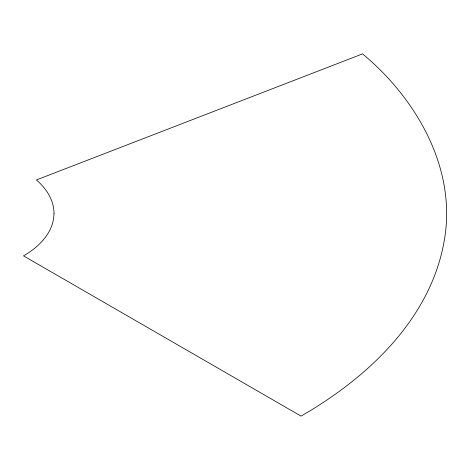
<?xml version="1.0" encoding="UTF-8"?>
<svg xmlns="http://www.w3.org/2000/svg" width="470" height="470" viewBox="0 0 470 470"><rect width="100%" height="100%" fill="white"/><g stroke="black" fill="none" stroke-linecap="round" stroke-linejoin="round"><path stroke-width="0.7" d="M53.985 213.286C53.944 232.221 38.969 247.108 23.5 255.868L301.053 416.115C367.117 378.091 430.25 319.6 444.132 241.357C457.351 169.206 416.608 98.788 362.57 53.886L36.396 179.951C46.154 188.235 54.009 200.097 53.985 213.286"/></g></svg>
